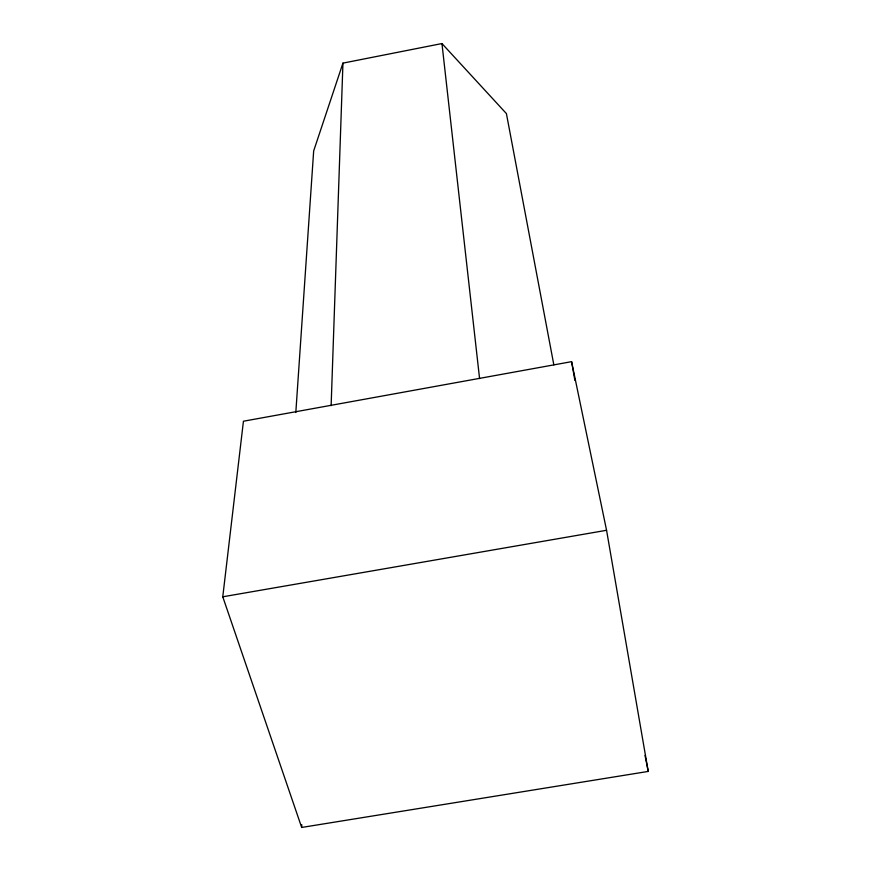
<?xml version="1.0" encoding="UTF-8"?>
<svg xmlns="http://www.w3.org/2000/svg" width="871" height="871" viewBox="0 0 871 871"><rect width="100%" height="100%" fill="white"/><g stroke="black" fill="none" stroke-linecap="round" stroke-linejoin="round"><path stroke-width="1.31" d="M331.132 405.646L342.945 63.126L441.956 43.55L506.41 113.589L553.836 364.84M301.671 827.45L222.769 596.798L243.434 421.226L571.594 361.661L606.564 530.287L648.231 771.423L301.671 827.45L301.791 824.739M295.813 412.506L313.669 150.933L342.945 63.126M222.769 596.798L606.564 530.287M645.019 755.473L648.231 771.423M571.594 361.661L574.882 380.42M441.956 43.55L479.573 378.569"/></g></svg>
